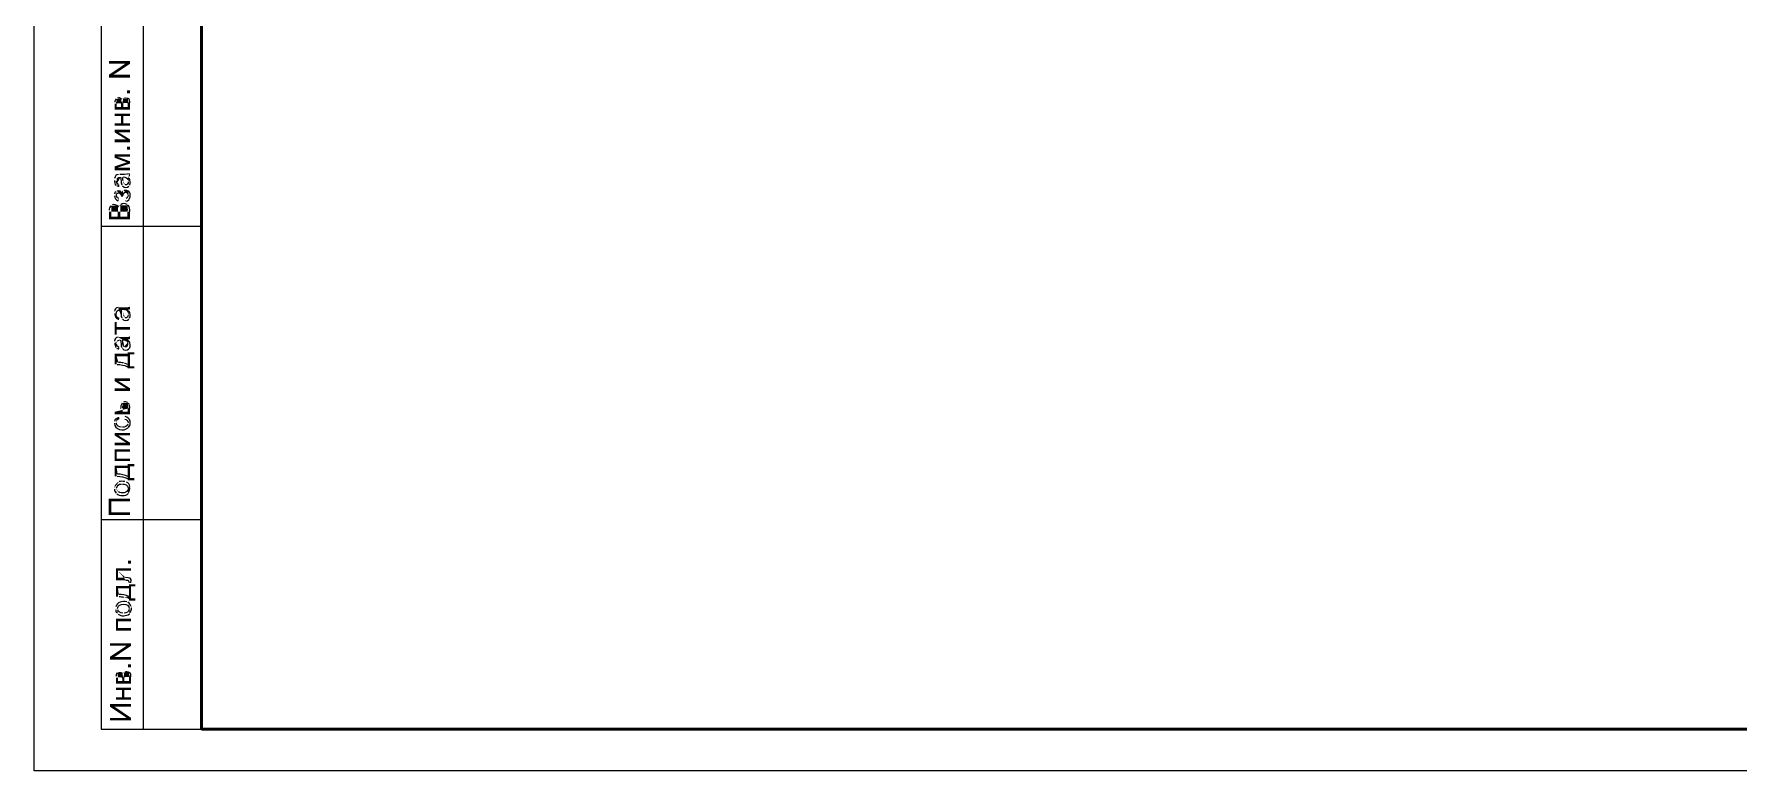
# Model space of a CAD drawing. Header units: millimetres. Extents: x 148937 to 2048786, y 870 to 351006.
# Drawn here: x 572614 to 592955, y 272458 to 281248 of the extents above; entities that cross this region are included whole.
import ezdxf

# ---------------------------------------------------------------- set-up
doc = ezdxf.new("R2010")
doc.units = ezdxf.units.MM
doc.layers.add('PDF _Геометрия', color=7, linetype='Continuous')
doc.layers.add('PDF _Сплошная заливка', color=7, linetype='Continuous', true_color=0x007eff)

msp = doc.modelspace()

# ---------------------------------------------------------------- hatches: boundary and pattern name
at = {"layer": 'PDF _Сплошная заливка', "transparency": 33554559}
for points in [[(573508.01151, 280927.80893), (573508.01151, 280895.57998), (573703.53384, 280895.57998), (573757.24876, 280893.43138), (573757.24876, 280927.80893)], [(573508.01151, 280764.51565), (573508.01151, 280730.1381), (573757.24876, 280730.1381), (573757.24876, 280762.36705), (573559.57784, 280762.36705)], [(573576.76819, 280300.41846), (573576.76819, 280270.33811), (573651.96909, 280270.33811), (573651.96909, 280184.39423), (573677.75225, 280270.33811), (573757.25034, 280270.33811), (573757.25034, 280300.41846)], [(573576.76819, 280184.39403), (573576.76819, 280154.31367), (573757.25034, 280154.31367), (573757.25034, 280184.39403), (573677.75225, 280184.39403), (573677.75225, 280270.33791), (573651.96909, 280184.39403)], [(573576.76819, 280109.19346), (573576.76819, 280074.81591), (573714.2784, 279991.02063), (573757.25034, 279958.79168), (573757.25034, 279993.16923), (573619.74013, 280076.96451)], [(573576.76819, 279814.83564), (573576.76819, 279771.8637), (573720.72419, 279718.14877), (573757.25034, 279703.10859), (573757.25034, 279731.04035), (573611.14574, 279784.75528)], [(573576.76819, 279670.87949), (573576.76819, 279623.61035), (573757.25034, 279623.61035), (573757.25034, 279653.69071), (573604.69995, 279653.69071)], [(573733.61594, 279507.5862), (573735.76454, 279501.14041), (573735.76454, 279494.69462), (573737.91314, 279486.10023), (573740.06174, 279539.81516), (573735.76454, 279546.26095)], [(573596.10696, 277848.86908), (573600.40416, 277846.72049), (573606.84995, 277842.42329), (573619.74153, 277838.1261), (573628.33592, 277835.9775), (573630.48451, 277866.05786), (573626.18732, 277868.20646), (573619.74153, 277870.35505), (573613.29574, 277872.50365), (573604.70135, 277881.09804), (573602.55275, 277885.39523), (573600.40416, 277889.69243), (573598.25556, 277898.28681), (573598.25556, 277904.73261), (573596.10696, 277913.32699)], [(573733.61594, 277919.77318), (573735.76454, 277913.32739), (573735.76454, 277906.8816), (573737.91314, 277900.4358), (573740.06174, 277954.15073), (573733.61594, 277958.44792)], [(573576.76819, 277812.34333), (573576.76819, 277664.09014), (573600.40276, 277664.09014), (573600.40276, 277722.10226), (573757.25034, 277722.10226), (573757.25034, 277754.33121), (573600.40276, 277754.33121), (573600.40276, 277812.34333)], [(573576.76819, 277434.19035), (573576.76819, 277307.42313), (573598.25416, 277307.42313), (573600.40276, 277401.9614), (573731.46717, 277401.9614), (573731.46717, 277260.154), (573808.81666, 277260.154), (573808.81666, 277285.93716), (573757.25034, 277285.93716), (573757.25034, 277427.74456), (573731.46717, 277453.52772), (573731.46717, 277434.19035)], [(573733.61594, 277567.40286), (573735.76454, 277560.95707), (573735.76454, 277552.36268), (573737.91314, 277545.91689), (573740.06174, 277599.63181), (573733.61594, 277606.07761)], [(573576.76819, 277139.83252), (573576.76819, 277107.60357), (573714.2784, 277021.65969), (573757.25034, 276991.57933), (573757.25034, 277023.80829), (573619.74013, 277109.75217)], [(573596.10696, 276667.14075), (573596.10696, 276611.27723), (573596.10696, 276613.42583), (573598.25556, 276619.87162), (573602.55275, 276632.7632), (573606.84995, 276637.0604), (573608.99854, 276641.35759), (573613.29574, 276645.65478), (573619.74153, 276647.80338), (573626.18732, 276649.95198), (573632.63311, 276652.10057), (573628.33592, 276682.18093), (573626.18732, 276682.18093), (573619.74153, 276680.03233), (573613.29574, 276677.88374), (573606.84995, 276675.73514), (573600.40416, 276671.43795)], [(573576.76819, 276490.95587), (573576.76819, 276458.72691), (573714.2784, 276372.78303), (573757.25034, 276342.70268), (573757.25034, 276374.93163), (573619.74013, 276460.87551)], [(573576.76819, 276295.43385), (573576.76819, 276153.62645), (573757.25034, 276153.62645), (573757.25034, 276183.70681), (573600.40276, 276183.70681), (573600.40276, 276265.35349)], [(573576.76819, 276099.91129), (573576.76819, 275973.14406), (573598.25416, 275973.14406), (573600.40276, 276069.83093), (573731.46717, 276069.83093), (573731.46717, 275925.87493), (573808.81666, 275925.87493), (573808.81666, 275951.65809), (573757.25034, 275951.65809), (573757.25034, 276093.46549), (573731.46717, 276119.24866), (573731.46717, 276099.91129)], [(573505.86519, 275704.56968), (573505.86519, 275509.04736), (573757.25104, 275509.04736), (573757.25104, 275541.27631), (573535.94555, 275541.27631), (573535.94555, 275672.34073)], [(573589.65925, 274664.64845), (573589.65925, 274537.88123), (573613.29382, 274537.88123), (573615.44241, 274634.56809), (573746.50683, 274634.56809), (573746.50683, 274490.61209), (573821.70772, 274490.61209), (573821.70772, 274516.39526), (573770.14139, 274516.39526), (573770.14139, 274658.20266), (573746.50683, 274683.98582), (573746.50683, 274664.64845)], [(573589.65925, 274273.60386), (573589.65925, 274131.79646), (573770.14139, 274131.79646), (573770.14139, 274161.87682), (573615.44241, 274161.87682), (573615.44241, 274243.52351)], [(573520.90257, 273981.39455), (573520.90257, 273951.31419), (573716.4249, 273951.31419), (573770.13982, 273949.16559), (573770.13982, 273981.39455)], [(573520.90257, 273820.24977), (573520.90257, 273785.87222), (573770.13982, 273785.87222), (573770.13982, 273818.10118), (573574.6175, 273818.10118)], [(573589.65925, 273452.83989), (573589.65925, 273422.75953), (573664.86014, 273422.75953), (573664.86014, 273336.81565), (573690.64331, 273422.75953), (573770.14139, 273422.75953), (573770.14139, 273452.83989)], [(573589.65925, 273336.81546), (573589.65925, 273306.7351), (573770.14139, 273306.7351), (573770.14139, 273336.81546), (573690.64331, 273336.81546), (573690.64331, 273422.75933), (573664.86014, 273336.81546)], [(573520.90257, 273255.16881), (573520.90257, 273222.93986), (573718.57349, 273089.72685), (573770.13982, 273059.64649), (573770.13982, 273091.87545), (573572.4689, 273225.08846)]]:
    msp.add_hatch(color=7, dxfattribs=at).paths.add_polyline_path(points)
h = msp.add_hatch(color=7, dxfattribs=at)
h.paths.add_polyline_path([(573673.45331, 280483.04942), (573677.7505, 280414.29432), (573677.7505, 280425.03731)], flags=0)
h.paths.add_polyline_path([(573699.23647, 280463.71205), (573709.97945, 280463.71205)], flags=0)
h.paths.add_polyline_path([(573731.46542, 280427.1859), (573731.46542, 280377.76817), (573733.61402, 280487.34662), (573727.16823, 280491.64381)], flags=0)
h.paths.add_polyline_path([(573727.16823, 280491.64381, 0.2125000001), (573684.19629, 280491.64381)], flags=0)
h.paths.add_polyline_path([(573684.19629, 280491.64381), (573677.7505, 280487.34662)], flags=0)
h = msp.add_hatch(color=7, dxfattribs=at)
h.paths.add_polyline_path([(573576.76819, 280418.59141), (573576.76819, 280347.68771), (573757.25034, 280347.68771), (573757.25034, 280429.33439)], flags=0)
h.paths.add_polyline_path([(573737.91296, 280485.19791), (573733.61577, 280487.34651), (573731.46717, 280377.76806), (573677.75225, 280377.76806), (573677.75225, 280414.29421), (573673.45505, 280483.04931), (573669.15786, 280478.75212), (573664.86067, 280472.30633), (573662.71207, 280465.86054), (573660.56347, 280468.00914), (573656.26628, 280474.45493), (573651.96909, 280377.76806), (573600.40276, 280377.76806), (573600.40276, 280412.14561), (573596.10556, 280478.75212), (573591.80837, 280474.45493)], flags=0)
h.paths.add_polyline_path([(573576.76819, 280435.78018), (573576.76819, 280427.18579)], flags=0)
h = msp.add_hatch(color=7, dxfattribs=at)
h.paths.add_polyline_path([(573596.10696, 280478.75186), (573600.40416, 280412.14535), (573600.40416, 280414.29395), (573602.55275, 280422.88834)], flags=0)
h.paths.add_polyline_path([(573619.74153, 280455.11729), (573626.18732, 280457.26589), (573630.48451, 280457.26589)], flags=0)
h.paths.add_polyline_path([(573651.97048, 280420.73974), (573651.97048, 280377.7678), (573656.26768, 280474.45466)], flags=0)
h.paths.add_polyline_path([(573608.99854, 280485.19765), (573602.55275, 280483.04905)], flags=0)
h = msp.add_hatch(color=7, dxfattribs=at)
h.paths.add_polyline_path([(573572.47117, 279505.4377), (573572.47117, 279503.2891)], flags=0)
h.paths.add_polyline_path([(573591.80855, 279440.97979), (573596.10574, 279436.68259), (573598.25434, 279498.9919), (573598.25434, 279511.88349), (573600.40293, 279518.32928), (573600.40293, 279524.77507), (573604.70013, 279531.22086), (573606.84872, 279535.51805), (573608.99732, 279535.51805), (573613.29451, 279539.81525), (573619.74031, 279541.96384), (573626.1861, 279544.11244), (573641.22628, 279544.11244), (573643.37487, 279539.81525)], flags=0)
h.paths.add_polyline_path([(573660.56365, 279451.72277), (573664.86084, 279445.27698), (573667.00944, 279544.11244), (573677.75242, 279544.11244)], flags=0)
h.paths.add_polyline_path([(573731.46735, 279514.03208), (573733.61594, 279507.58629), (573735.76454, 279546.26104), (573737.91314, 279546.26104), (573744.35893, 279548.40963), (573750.80472, 279550.55823), (573757.25051, 279552.70683), (573757.25051, 279584.93578), (573755.10191, 279582.78719), (573748.65612, 279580.63859)], flags=0)
h.paths.add_polyline_path([(573639.07768, 279574.1928), (573621.8889, 279574.1928)], flags=0)
h.paths.add_polyline_path([(573572.47117, 279526.92366), (573572.47117, 279511.88349)], flags=0)
h = msp.add_hatch(color=7, dxfattribs=at)
h.paths.add_polyline_path([(573596.10696, 279436.68266), (573600.40416, 279432.38546), (573606.84995, 279430.23687), (573613.29574, 279425.93967), (573619.74153, 279423.79108), (573628.33592, 279423.79108), (573632.63311, 279451.72284), (573626.18732, 279453.87143)], flags=0)
h.paths.add_polyline_path([(573598.25556, 279492.54618), (573598.25556, 279498.99197)], flags=0)
h = msp.add_hatch(color=7, dxfattribs=at)
h.paths.add_polyline_path([(573664.85927, 279445.2767), (573667.00787, 279438.8309), (573669.15646, 279436.68231)], flags=0)
h.paths.add_polyline_path([(573746.50595, 279434.53371), (573750.80315, 279438.8309), (573755.10034, 279445.2767)], flags=0)
h.paths.add_polyline_path([(573748.65455, 279529.07198), (573744.35736, 279533.36917), (573740.06016, 279539.81496), (573737.91156, 279486.10004)], flags=0)
h.paths.add_polyline_path([(573699.23682, 279451.72249), (573692.79103, 279453.87108), (573692.79103, 279456.01968), (573688.49383, 279460.31687), (573684.19664, 279466.76267), (573682.04804, 279471.05986), (573679.89945, 279477.50565), (573679.89945, 279483.95144), (573677.75085, 279492.54583), (573677.75085, 279496.84302)], flags=0)
h.paths.add_polyline_path([(573669.15646, 279533.36917), (573667.00787, 279537.66637), (573667.00787, 279544.11216)], flags=0)
h = msp.add_hatch(color=7, dxfattribs=at)
h.paths.add_polyline_path([(573572.47117, 279324.95524), (573572.47117, 279318.50945)], flags=0)
h.paths.add_polyline_path([(573615.44311, 279260.49733), (573621.8889, 279258.34874), (573628.33469, 279288.4291), (573621.8889, 279290.57769)], flags=0)
h.paths.add_polyline_path([(573596.10574, 279324.95524), (573593.95714, 279374.37297), (573587.51135, 279370.07578)], flags=0)
h.paths.add_polyline_path([(573572.47117, 279339.99542), (573572.47117, 279331.40103)], flags=0)
h = msp.add_hatch(color=7, dxfattribs=at)
h.paths.add_polyline_path([(573593.95627, 279374.37315), (573596.10486, 279324.95542), (573598.25346, 279327.10402), (573598.25346, 279333.54981)], flags=0)
h.paths.add_polyline_path([(573624.03663, 279355.03578), (573636.92821, 279350.73858)], flags=0)
h.paths.add_polyline_path([(573649.81979, 279324.95542), (573651.96839, 279316.36103), (573651.96839, 279307.76664), (573675.60295, 279307.76664), (573675.60295, 279314.21243), (573673.45436, 279380.81894), (573669.15716, 279376.52175), (573664.85997, 279372.22455), (573660.56277, 279365.77876), (573658.41418, 279367.92736), (573654.11698, 279374.37315), (573649.81979, 279378.67034), (573643.374, 279382.96754), (573639.0768, 279385.11613), (573632.63101, 279385.11613), (573626.18522, 279387.26473), (573624.03663, 279387.26473), (573617.59083, 279385.11613), (573611.14504, 279385.11613), (573604.69925, 279382.96754), (573598.25346, 279378.67034)], flags=0)
h = msp.add_hatch(color=7, dxfattribs=at)
h.paths.add_polyline_path([(573673.45331, 279380.81922), (573675.6019, 279314.21272), (573675.6019, 279322.80711)], flags=0)
h.paths.add_polyline_path([(573735.76262, 279333.55009), (573735.76262, 279324.9557), (573737.91122, 279382.96782), (573733.61402, 279385.11642), (573727.16823, 279389.41361), (573720.72244, 279391.56221), (573690.64208, 279391.56221), (573686.34489, 279389.41361), (573679.8991, 279385.11642)], flags=0)
h = msp.add_hatch(color=7, dxfattribs=at)
h.paths.add_polyline_path([(573699.23979, 279281.98341), (573705.68558, 279254.05165), (573709.98278, 279254.05165)], flags=0)
h.paths.add_polyline_path([(573742.21173, 279378.67028), (573737.91454, 279382.96747), (573735.76594, 279324.95535)], flags=0)
h.paths.add_polyline_path([(573714.27997, 279286.28061), (573707.83418, 279284.13201)], flags=0)
h = msp.add_hatch(color=7, dxfattribs=at)
h.paths.add_polyline_path([(573508.01151, 279131.58174), (573508.01151, 279037.04347), (573757.24876, 279037.04347), (573757.24876, 279131.58174)], flags=0)
h.paths.add_polyline_path([(573735.76279, 279206.78263), (573729.317, 279211.07982), (573727.16841, 279071.42102), (573641.22453, 279071.42102), (573641.22453, 279208.93123), (573636.92733, 279204.63403), (573632.63014, 279198.18824), (573628.33294, 279191.74245), (573624.03575, 279178.85087), (573619.73856, 279185.29666), (573615.44136, 279191.74245), (573611.14417, 279071.42102), (573535.94328, 279071.42102), (573535.94328, 279202.48544), (573531.64608, 279198.18824)], flags=0)
h.paths.add_polyline_path([(573508.01151, 279146.62191), (573508.01151, 279140.17612)], flags=0)
h = msp.add_hatch(color=7, dxfattribs=at)
h.paths.add_polyline_path([(573535.94432, 279202.48528), (573535.94432, 279120.8386), (573535.94432, 279133.73018), (573538.09292, 279142.32457), (573538.09292, 279153.06755), (573540.24152, 279157.36475), (573540.24152, 279159.51334), (573544.53871, 279165.95913), (573546.68731, 279170.25633), (573553.1331, 279174.55352)], flags=0)
h.paths.add_polyline_path([(573591.80785, 279178.85072), (573596.10504, 279174.55352), (573598.25364, 279174.55352), (573602.55083, 279168.10773), (573606.84802, 279163.81054), (573608.99662, 279155.21615), (573608.99662, 279153.06755), (573611.14522, 279148.77036), (573611.14522, 279071.42087), (573615.44241, 279191.7423)], flags=0)
h.paths.add_polyline_path([(573544.53871, 279206.78248), (573538.09292, 279204.63388)], flags=0)
h = msp.add_hatch(color=7, dxfattribs=at)
h.paths.add_polyline_path([(573641.22348, 279208.93136), (573641.22348, 279127.28467), (573641.22348, 279140.17625), (573643.37207, 279146.62205), (573643.37207, 279159.51363), (573645.52067, 279163.81082), (573647.66927, 279168.10802), (573649.81787, 279174.55381), (573654.11506, 279180.9996), (573660.56085, 279185.29679), (573664.85804, 279187.44539), (573677.74963, 279191.74258), (573686.34401, 279191.74258)], flags=0)
h.paths.add_polyline_path([(573727.16736, 279142.32485), (573727.16736, 279071.42115), (573729.31595, 279211.07995), (573722.87016, 279215.37715)], flags=0)
h.paths.add_polyline_path([(573647.66927, 279213.22855), (573645.52067, 279213.22855)], flags=0)
h = msp.add_hatch(color=7, dxfattribs=at)
h.paths.add_polyline_path([(573572.47117, 277917.62467), (573572.47117, 277896.1387), (573574.61977, 277889.69291), (573578.91696, 277876.80133), (573583.21416, 277863.90974), (573587.51135, 277859.61255), (573591.80855, 277853.16676), (573596.10574, 277848.86957), (573596.10574, 277913.32747)], flags=0)
h.paths.add_polyline_path([(573634.78048, 277956.29941), (573641.22628, 277956.29941), (573643.37487, 277952.00222)], flags=0)
h.paths.add_polyline_path([(573660.56365, 277863.90974), (573662.71224, 277857.46395), (573664.86084, 277956.29941), (573690.64401, 277956.29941), (573697.0898, 277954.15082), (573703.53559, 277954.15082), (573707.83278, 277952.00222), (573709.98138, 277949.85362), (573716.42717, 277947.70503), (573720.72436, 277943.40783), (573729.31875, 277930.51625), (573731.46735, 277926.21906), (573733.61594, 277919.77327), (573733.61594, 277958.44801), (573737.91314, 277960.59661), (573744.35893, 277960.59661), (573757.25051, 277964.8938), (573757.25051, 277997.12276), (573755.10191, 277997.12276), (573748.65612, 277992.82556), (573742.21033, 277990.67697), (573735.76454, 277990.67697), (573731.46735, 277988.52837), (573630.48329, 277988.52837), (573621.8889, 277986.37977), (573615.44311, 277986.37977)], flags=0)
h.paths.add_polyline_path([(573572.47117, 277941.25923), (573572.47117, 277926.21906)], flags=0)
h = msp.add_hatch(color=7, dxfattribs=at)
h.paths.add_polyline_path([(573662.71294, 277857.46367), (573667.01014, 277853.16648), (573669.15874, 277851.01788)], flags=0)
h.paths.add_polyline_path([(573746.50823, 277846.72068), (573750.80542, 277853.16648), (573752.95402, 277857.46367)], flags=0)
h.paths.add_polyline_path([(573748.65682, 277941.25895), (573744.35963, 277947.70474), (573740.06244, 277954.15053), (573737.91384, 277900.43561), (573737.91384, 277898.28701)], flags=0)
h.paths.add_polyline_path([(573699.23909, 277863.90946), (573692.7933, 277868.20665), (573686.34751, 277874.65244), (573682.05032, 277883.24683), (573679.90172, 277889.69262), (573679.90172, 277898.28701), (573677.75312, 277906.8814), (573677.75312, 277911.17859), (573675.60453, 277917.62438), (573673.45593, 277926.21877), (573673.45593, 277934.81316), (573671.30733, 277941.25895), (573669.15874, 277945.55614), (573667.01014, 277952.00194), (573664.86154, 277956.29913)], flags=0)
h = msp.add_hatch(color=7, dxfattribs=at)
h.paths.add_polyline_path([(573572.47117, 277563.10584), (573572.47117, 277541.61987), (573574.61977, 277535.17408), (573578.91696, 277522.2825), (573583.21416, 277509.39092), (573587.51135, 277505.09372), (573591.80855, 277498.64793), (573596.10574, 277494.35074), (573596.10574, 277563.10584), (573598.25434, 277569.55163), (573598.25434, 277578.14602), (573600.40293, 277584.59181), (573604.70013, 277588.889), (573606.84872, 277593.1862), (573608.99732, 277595.3348), (573617.59171, 277599.63199), (573626.1861, 277601.78059), (573641.22628, 277601.78059), (573643.37487, 277597.48339)], flags=0)
h.paths.add_polyline_path([(573660.56365, 277509.39092), (573662.71224, 277505.09372), (573664.86084, 277601.78059), (573677.75242, 277601.78059)], flags=0)
h.paths.add_polyline_path([(573731.46735, 277571.70023), (573733.61594, 277567.40303), (573733.61594, 277606.07778), (573744.35893, 277606.07778), (573757.25051, 277610.37497), (573757.25051, 277642.60393), (573755.10191, 277642.60393), (573748.65612, 277638.30673), (573742.21033, 277636.15814), (573731.46735, 277636.15814), (573729.31875, 277634.00954), (573621.8889, 277634.00954), (573615.44311, 277631.86094)], flags=0)
h.paths.add_polyline_path([(573572.47117, 277586.74041), (573572.47117, 277571.70023)], flags=0)
h = msp.add_hatch(color=7, dxfattribs=at)
h.paths.add_polyline_path([(573596.10696, 277494.3508), (573600.40416, 277492.20221), (573606.84995, 277487.90501), (573619.74153, 277483.60782), (573628.33592, 277481.45922), (573630.48451, 277511.53958), (573626.18732, 277513.68818)], flags=0)
h.paths.add_polyline_path([(573598.25556, 277550.21432), (573596.10696, 277558.80871)], flags=0)
h = msp.add_hatch(color=7, dxfattribs=at)
h.paths.add_polyline_path([(573662.71294, 277505.0939), (573667.01014, 277498.64811), (573669.15874, 277496.49951)], flags=0)
h.paths.add_polyline_path([(573746.50823, 277492.20232), (573746.50823, 277494.35091), (573750.80542, 277498.64811)], flags=0)
h.paths.add_polyline_path([(573748.65682, 277586.74058), (573744.35963, 277593.18637), (573740.06244, 277599.63216), (573737.91384, 277545.91724), (573737.91384, 277543.76864), (573735.76524, 277535.17426), (573733.61664, 277528.72846), (573731.46805, 277524.43127), (573729.31945, 277517.98548), (573727.17085, 277515.83688), (573720.72506, 277511.53969), (573714.27927, 277509.39109), (573705.68488, 277509.39109), (573699.23909, 277511.53969), (573692.7933, 277513.68829), (573686.34751, 277520.13408)], flags=0)
h.paths.add_polyline_path([(573669.15874, 277593.18637), (573664.86154, 277601.78076)], flags=0)
h = msp.add_hatch(color=7, dxfattribs=at)
h.paths.add_polyline_path([(573598.25329, 277307.42282), (573606.84767, 277307.42282)], flags=0)
h.paths.add_polyline_path([(573727.1691, 277279.49106), (573731.4663, 277275.19387), (573731.4663, 277305.27423), (573729.3177, 277307.42282)], flags=0)
h.paths.add_polyline_path([(573692.79155, 277320.31441), (573686.34576, 277322.463), (573679.89997, 277324.6116)], flags=0)
h.paths.add_polyline_path([(573619.73926, 277331.05739), (573611.14487, 277333.20599), (573600.40188, 277333.20599), (573600.40188, 277401.96109)], flags=0)
h = msp.add_hatch(color=7, dxfattribs=at)
h.paths.add_polyline_path([(573576.76819, 276742.34187), (573576.76819, 276712.26151), (573757.25034, 276712.26151), (573757.25034, 276787.4624)], flags=0)
h.paths.add_polyline_path([(573737.91296, 276845.47452), (573733.61577, 276849.77171), (573731.46717, 276742.34187), (573671.30646, 276742.34187), (573671.30646, 276849.77171), (573664.86067, 276845.47452)], flags=0)
h.paths.add_polyline_path([(573645.52329, 276781.01661), (573645.52329, 276742.34187)], flags=0)
h = msp.add_hatch(color=7, dxfattribs=at)
h.paths.add_polyline_path([(573671.30698, 276849.77171), (573671.30698, 276778.86801), (573671.30698, 276789.611)], flags=0)
h.paths.add_polyline_path([(573694.94155, 276828.28574), (573709.98173, 276828.28574)], flags=0)
h.paths.add_polyline_path([(573731.4677, 276783.16521), (573731.4677, 276742.34187), (573733.61629, 276849.77171), (573727.1705, 276854.06891)], flags=0)
h.paths.add_polyline_path([(573682.04997, 276856.2175), (573675.60418, 276854.06891)], flags=0)
h = msp.add_hatch(color=7, dxfattribs=at)
h.paths.add_polyline_path([(573572.47117, 276611.27732), (573572.47117, 276606.98013)], flags=0)
h.paths.add_polyline_path([(573735.76454, 276551.1166), (573735.76454, 276609.12872), (573735.76454, 276602.68293), (573733.61594, 276596.23714)], flags=0)
h.paths.add_polyline_path([(573667.00944, 276559.71099), (573656.26645, 276559.71099)], flags=0)
h.paths.add_polyline_path([(573598.25434, 276604.83153), (573596.10574, 276611.27732), (573596.10574, 276667.14084), (573591.80855, 276662.84365)], flags=0)
h.paths.add_polyline_path([(573572.47117, 276626.3175), (573572.47117, 276617.72311)], flags=0)
h = msp.add_hatch(color=7, dxfattribs=at)
h.paths.add_polyline_path([(573690.64575, 276656.39821), (573694.94295, 276654.24961)], flags=0)
h.paths.add_polyline_path([(573735.76629, 276609.12907), (573735.76629, 276551.11695), (573740.06348, 276553.26555)], flags=0)
h.paths.add_polyline_path([(573701.38874, 276684.32997), (573694.94295, 276686.47856)], flags=0)
h = msp.add_hatch(color=7, dxfattribs=at)
h.paths.add_polyline_path([(573598.25329, 275973.1443), (573606.84767, 275973.1443)], flags=0)
h.paths.add_polyline_path([(573727.1691, 275945.21254), (573731.4663, 275943.06395), (573731.4663, 275970.99571)], flags=0)
h.paths.add_polyline_path([(573611.14487, 275998.92747), (573600.40188, 275998.92747), (573600.40188, 276069.83117)], flags=0)
h = msp.add_hatch(color=7, dxfattribs=at)
h.paths.add_polyline_path([(573572.47117, 275829.18815), (573572.47117, 275820.59377)], flags=0)
h.paths.add_polyline_path([(573591.80855, 275771.17604), (573596.10574, 275766.87884), (573596.10574, 275831.33675)], flags=0)
h.paths.add_polyline_path([(573656.26645, 275880.75448), (573667.00944, 275880.75448)], flags=0)
h.paths.add_polyline_path([(573735.76454, 275835.63395), (573735.76454, 275766.87884), (573742.21033, 275771.17604), (573744.35893, 275777.62183), (573748.65612, 275781.91902), (573752.95332, 275788.36481), (573759.39911, 275807.70219), (573759.39911, 275814.14798), (573761.54771, 275820.59377), (573761.54771, 275833.48535), (573759.39911, 275839.93114), (573759.39911, 275846.37693), (573757.25051, 275852.82272)], flags=0)
h.paths.add_polyline_path([(573718.57577, 275902.24045), (573712.12997, 275906.53765), (573707.83278, 275906.53765), (573701.38699, 275908.68624), (573694.9412, 275910.83484)], flags=0)
h.paths.add_polyline_path([(573628.33469, 275908.68624), (573621.8889, 275906.53765), (573617.59171, 275904.38905), (573611.14592, 275900.09185), (573604.70013, 275897.94326), (573596.10574, 275889.34887), (573591.80855, 275885.05168), (573587.51135, 275878.60588), (573583.21416, 275874.30869), (573581.06556, 275867.8629), (573576.76837, 275863.56571), (573574.61977, 275857.11992), (573574.61977, 275850.67412), (573572.47117, 275842.07974), (573572.47117, 275835.63395)], flags=0)
h = msp.add_hatch(color=7, dxfattribs=at)
h.paths.add_polyline_path([(573596.10696, 275766.87865), (573600.40416, 275762.58145)], flags=0)
h.paths.add_polyline_path([(573735.76577, 275766.87865), (573735.76577, 275829.18796), (573735.76577, 275824.89076)], flags=0)
h.paths.add_polyline_path([(573619.74153, 275786.21602), (573613.29574, 275790.51321), (573613.29574, 275792.66181), (573606.84995, 275796.959), (573604.70135, 275803.40479), (573600.40416, 275807.70199), (573598.25556, 275814.14778), (573598.25556, 275820.59357), (573596.10696, 275829.18796)], flags=0)
h = msp.add_hatch(color=7, dxfattribs=at)
h.paths.add_polyline_path([(573589.65925, 274875.21112), (573589.65925, 274733.40372), (573709.98068, 274733.40372)], flags=0)
h.paths.add_polyline_path([(573744.35823, 274711.91775), (573744.35823, 274699.02617), (573770.14139, 274699.02617), (573770.14139, 274703.32337)], flags=0)
h.paths.add_polyline_path([(573705.68348, 274763.48408), (573615.44241, 274763.48408), (573615.44241, 274845.13077)], flags=0)
h = msp.add_hatch(color=7, dxfattribs=at)
h.paths.add_polyline_path([(573613.29504, 274537.88147), (573630.48381, 274537.88147)], flags=0)
h.paths.add_polyline_path([(573682.05014, 274531.43567), (573688.49593, 274531.43567), (573694.94172, 274529.28708), (573701.38751, 274527.13848), (573707.83331, 274524.98988), (573714.2791, 274524.98988), (573718.57629, 274522.84129), (573722.87348, 274520.69269), (573729.31928, 274518.54409), (573733.61647, 274516.3955), (573737.91366, 274512.0983), (573746.50805, 274507.80111), (573746.50805, 274537.88147), (573744.35945, 274537.88147)], flags=0)
h.paths.add_polyline_path([(573624.03802, 274563.66463), (573615.44364, 274563.66463), (573615.44364, 274634.56833)], flags=0)
h = msp.add_hatch(color=7, dxfattribs=at)
h.paths.add_polyline_path([(573585.36223, 274393.92532), (573585.36223, 274385.33093)], flags=0)
h.paths.add_polyline_path([(573602.55101, 274342.35899), (573604.6996, 274335.9132), (573606.8482, 274335.9132), (573611.14539, 274331.616), (573611.14539, 274393.92532)], flags=0)
h.paths.add_polyline_path([(573748.6556, 274393.92532), (573750.8042, 274331.616), (573755.10139, 274338.06179), (573759.39858, 274342.35899), (573763.69578, 274346.65618)], flags=0)
h.paths.add_polyline_path([(573774.43876, 274404.6683), (573772.29017, 274411.11409), (573772.29017, 274417.55988)], flags=0)
h.paths.add_polyline_path([(573733.61542, 274469.12621), (573731.46682, 274469.12621), (573727.16963, 274471.27481), (573720.72384, 274473.4234)], flags=0)
h.paths.add_polyline_path([(573587.51083, 274415.41129), (573587.51083, 274408.96549), (573585.36223, 274400.37111)], flags=0)
h = msp.add_hatch(color=7, dxfattribs=at)
h.paths.add_polyline_path([(573611.14434, 274331.61635), (573615.44154, 274327.31916)], flags=0)
h.paths.add_polyline_path([(573750.80315, 274331.61635), (573748.65455, 274393.92567), (573748.65455, 274383.18268)], flags=0)
h.paths.add_polyline_path([(573688.49383, 274340.21074), (573671.30506, 274340.21074)], flags=0)
h.paths.add_polyline_path([(573613.29294, 274381.03408), (573611.14434, 274387.47987), (573611.14434, 274393.92567)], flags=0)
h = msp.add_hatch(color=7, dxfattribs=at)
h.paths.add_polyline_path([(573589.65925, 273571.01283), (573589.65925, 273500.10913), (573770.14139, 273500.10913), (573770.14139, 273581.75582)], flags=0)
h.paths.add_polyline_path([(573752.95262, 273635.47074), (573746.50683, 273639.76793), (573746.50683, 273530.18949), (573690.64331, 273530.18949), (573690.64331, 273566.71564), (573686.34611, 273635.47074), (573682.04892, 273631.17355), (573679.90032, 273624.72775), (573675.60313, 273618.28196), (573675.60313, 273620.43056), (573671.30593, 273626.87635), (573667.00874, 273530.18949), (573615.44241, 273530.18949), (573615.44241, 273564.56704), (573608.99662, 273631.17355), (573604.69943, 273626.87635)], flags=0)
h.paths.add_polyline_path([(573589.65925, 273586.05301), (573589.65925, 273579.60722)], flags=0)
h = msp.add_hatch(color=7, dxfattribs=at)
h.paths.add_polyline_path([(573608.99802, 273631.17328), (573615.44381, 273564.56678), (573615.44381, 273581.75555), (573619.741, 273594.64714), (573619.741, 273598.94433), (573621.8896, 273601.09293), (573628.33539, 273605.39012), (573632.63259, 273607.53872), (573641.22697, 273609.68731), (573643.37557, 273607.53872), (573649.82136, 273607.53872), (573656.26715, 273603.24152), (573656.26715, 273601.09293)], flags=0)
h.paths.add_polyline_path([(573667.01014, 273562.41818), (573667.01014, 273530.18923), (573671.30733, 273626.87609), (573664.86154, 273631.17328), (573660.56435, 273635.47048), (573658.41575, 273635.47048), (573651.96996, 273637.61907), (573645.52417, 273639.76767), (573628.33539, 273639.76767), (573615.44381, 273635.47048)], flags=0)
h = msp.add_hatch(color=7, dxfattribs=at)
h.paths.add_polyline_path([(573686.34436, 273635.47085), (573690.64156, 273566.71575), (573690.64156, 273577.45873)], flags=0)
h.paths.add_polyline_path([(573705.68174, 273613.98488), (573712.12753, 273616.13348), (573718.57332, 273616.13348)], flags=0)
h.paths.add_polyline_path([(573744.35648, 273579.60733), (573746.50508, 273571.01294), (573746.50508, 273530.1896), (573746.50508, 273639.76804), (573742.20788, 273644.06524), (573735.76209, 273646.21383), (573727.16771, 273646.21383), (573720.72192, 273648.36243), (573709.97893, 273648.36243), (573703.53314, 273646.21383), (573697.08735, 273644.06524), (573692.79015, 273639.76804)], flags=0)

# ---------------------------------------------------------------- linework, layer by layer
at = {"layer": 'PDF _Геометрия', "lineweight": 15}
msp.add_lwpolyline([(572614.19658, 272458.03955), (572614.19658, 314460.95953), (632018.60568, 314460.95953), (632018.60568, 272458.03955)], close=True, dxfattribs=at)
at = {"layer": 'PDF _Геометрия', "lineweight": 50}
msp.add_lwpolyline([(574612.3935, 272956.51559), (574612.3935, 313962.48783), (631520.13397, 313962.48783), (631520.13397, 272956.51559)], close=True, dxfattribs=at)
at = {"layer": 'PDF _Геометрия', "lineweight": 15}
for points in [[(573413.47272, 281458.5121), (573413.47272, 272956.51397), (574612.38983, 272956.51397)], [(573914.09949, 281458.5121), (573914.09949, 272956.51397)], [(573413.47272, 278957.54536), (574612.38983, 278957.54536)], [(573413.47272, 275457.4807), (574612.38983, 275457.4807)]]:
    msp.add_lwpolyline(points, dxfattribs=at)
for points in [[(573591.80837, 280474.45493), (573579.34651, 280458.26883), (573578.66612, 280457.15872), (573576.76819, 280435.78018)], [(573602.55275, 280422.88834), (573600.94131, 280436.28126), (573604.98783, 280452.21669), (573619.74153, 280455.11729)], [(573656.26768, 280474.45466), (573647.92396, 280486.12871), (573621.56784, 280490.89143), (573608.99854, 280485.19765)], [(573630.48451, 280457.26589), (573645.45307, 280453.14774), (573654.47718, 280435.85154), (573651.97048, 280420.73974)], [(573677.7505, 280425.03731), (573676.24648, 280440.90111), (573680.29301, 280460.88307), (573699.23647, 280463.71205)], [(573709.97945, 280463.71205), (573731.17894, 280458.08989), (573729.9256, 280446.73814), (573731.46542, 280427.1859)], [(573757.25034, 280429.33439), (573756.85643, 280448.99405), (573754.42135, 280471.80499), (573737.91296, 280485.19791)], [(573572.47117, 279503.2891), (573570.71648, 279481.44503), (573577.05485, 279457.38074), (573591.80855, 279440.97979)], [(573621.8889, 279574.1928), (573587.01001, 279569.8956), (573582.46215, 279558.47223), (573572.47117, 279526.92366)], [(573626.18732, 279453.87143), (573609.82217, 279458.45511), (573595.78467, 279474.89187), (573598.25556, 279492.54618)], [(573748.65612, 279580.63859), (573719.0413, 279569.46588), (573668.2986, 279576.55625), (573639.07768, 279574.1928)], [(573643.37487, 279539.81525), (573652.64965, 279509.91394), (573650.17876, 279478.04308), (573660.56365, 279451.72277)], [(573677.75085, 279496.84302), (573671.91383, 279514.35409), (573675.60225, 279517.86346), (573669.15646, 279533.36917)], [(573677.75242, 279544.11244), (573703.07006, 279541.64155), (573718.89806, 279538.95581), (573731.46735, 279514.03208)], [(573737.91156, 279486.10004), (573736.90889, 279464.22016), (573722.79977, 279445.2767), (573699.23682, 279451.72249)], [(573755.10034, 279445.2767), (573767.06086, 279472.59969), (573760.75831, 279503.10976), (573748.65455, 279529.07198)], [(573572.47117, 279318.50945), (573572.14888, 279291.97428), (573590.66263, 279268.62619), (573615.44311, 279260.49733)], [(573587.51135, 279370.07578), (573573.86776, 279351.74109), (573580.52841, 279363.05703), (573572.47117, 279339.99542)], [(573621.8889, 279290.57769), (573604.84337, 279293.76478), (573598.86311, 279310.70288), (573596.10574, 279324.95524)], [(573598.25346, 279333.54981), (573602.6939, 279350.41629), (573610.10655, 279350.23724), (573624.03663, 279355.03578)], [(573636.92821, 279350.73858), (573646.95499, 279347.12178), (573651.21638, 279334.83896), (573649.81979, 279324.95542)], [(573675.6019, 279322.80711), (573669.1203, 279366.88915), (573727.09661, 279377.847), (573735.76262, 279333.55009)], [(573669.15646, 279436.68231), (573689.4607, 279412.25992), (573729.42461, 279409.35932), (573746.50595, 279434.53371)], [(573709.98278, 279254.05165), (573766.59831, 279262.57442), (573775.5866, 279342.35899), (573742.21173, 279378.67028)], [(573735.76594, 279324.95535), (573735.58689, 279302.39509), (573728.92624, 279298.09789), (573714.27997, 279286.28061)], [(573531.64608, 279198.18824), (573514.99445, 279187.73174), (573508.01151, 279165.42214), (573508.01151, 279146.62191)], [(573615.44241, 279191.7423), (573601.65558, 279213.6938), (573566.34697, 279221.14227), (573544.53871, 279206.78248)], [(573553.1331, 279174.55352), (573560.61738, 279181.96618), (573582.42564, 279183.04048), (573591.80785, 279178.85072)], [(573722.87016, 279215.37715), (573701.84972, 279229.52208), (573666.64854, 279231.56325), (573647.66927, 279213.22855)], [(573686.34401, 279191.74258), (573711.8407, 279192.99593), (573730.28282, 279166.31752), (573727.16736, 279142.32485)], [(573757.24876, 279131.58174), (573755.99541, 279161.51885), (573755.85217, 279183.75683), (573735.76279, 279206.78263)], [(573615.44311, 277986.37977), (573588.58565, 277986.05748), (573578.52305, 277962.63777), (573572.47117, 277941.25923)], [(573596.10574, 277913.32747), (573597.86043, 277938.93159), (573604.80756, 277957.66019), (573634.78048, 277956.29941)], [(573643.37487, 277952.00222), (573653.33004, 277923.46169), (573650.17876, 277889.22738), (573660.56365, 277863.90974)], [(573669.15874, 277851.01788), (573683.805, 277824.16042), (573728.10191, 277824.62595), (573746.50823, 277846.72068)], [(573737.91384, 277898.28701), (573731.39643, 277872.21737), (573729.31945, 277861.86829), (573699.23909, 277863.90946)], [(573752.95402, 277857.46367), (573768.67458, 277883.06778), (573760.72478, 277915.58322), (573748.65682, 277941.25895)], [(573615.44311, 277631.86094), (573588.7647, 277632.50552), (573578.55886, 277608.36962), (573572.47117, 277586.74041)], [(573626.18732, 277513.68818), (573606.56347, 277520.49207), (573599.07919, 277528.87159), (573598.25556, 277550.21432)], [(573643.37487, 277597.48339), (573653.47328, 277567.86856), (573650.17876, 277537.0362), (573660.56365, 277509.39092)], [(573686.34751, 277520.13408), (573675.78358, 277543.12406), (573677.82474, 277569.44438), (573669.15874, 277593.18637)], [(573669.15874, 277496.49951), (573682.12194, 277473.0798), (573727.67219, 277470.32244), (573746.50823, 277492.20232)], [(573677.75242, 277601.78059), (573703.07006, 277604.39471), (573721.76285, 277595.80032), (573731.46735, 277571.70023)], [(573750.80542, 277498.64811), (573768.81782, 277525.14747), (573761.69164, 277559.56083), (573748.65682, 277586.74058)], [(573606.84767, 277307.42282), (573649.92704, 277303.91345), (573688.78084, 277301.62161), (573727.1691, 277279.49106)], [(573679.89997, 277324.6116), (573659.81059, 277325.93657), (573640.25836, 277331.95264), (573619.73926, 277331.05739)], [(573729.3177, 277307.42282), (573715.6383, 277314.549), (573707.33039, 277316.98408), (573692.79155, 277320.31441)], [(573664.86067, 276845.47452), (573649.28334, 276822.16224), (573649.03267, 276806.37005), (573645.52329, 276781.01661)], [(573727.1705, 276854.06891), (573709.01486, 276861.30252), (573701.10086, 276863.84502), (573682.04997, 276856.2175)], [(573757.25034, 276787.4624), (573757.60844, 276804.0066), (573752.63085, 276834.9822), (573737.91296, 276845.47452)], [(573591.80855, 276662.84365), (573577.95009, 276650.52502), (573578.45143, 276642.79007), (573572.47117, 276626.3175)], [(573671.30698, 276789.611), (573674.27921, 276808.44703), (573674.99541, 276820.40756), (573694.94155, 276828.28574)], [(573694.94295, 276654.24961), (573717.32417, 276651.85034), (573737.66422, 276632.29811), (573735.76629, 276609.12907)], [(573740.06348, 276553.26555), (573779.59767, 276599.46039), (573763.66224, 276669.71951), (573701.38874, 276684.32997)], [(573709.98173, 276828.28574), (573729.10424, 276823.66626), (573730.46502, 276798.81416), (573731.4677, 276783.16521)], [(573572.47117, 276606.98013), (573567.95912, 276525.11858), (573687.31368, 276505.3873), (573735.76454, 276551.1166)], [(573656.26645, 276559.71099), (573630.73396, 276561.35825), (573596.57127, 276573.67687), (573598.25434, 276604.83153)], [(573733.61594, 276596.23714), (573722.62229, 276564.15143), (573697.59114, 276559.28127), (573667.00944, 276559.71099)], [(573572.47117, 275820.59377), (573572.90089, 275802.50974), (573580.52841, 275785.28516), (573591.80855, 275771.17604)], [(573596.10574, 275831.33675), (573601.76371, 275862.63465), (573624.71789, 275882.04364), (573656.26645, 275880.75448)], [(573606.84767, 275973.1443), (573650.57162, 275971.89096), (573688.38693, 275967.12823), (573727.1691, 275945.21254)], [(573731.4663, 275970.99571), (573705.03856, 275989.76012), (573643.01572, 275997.06535), (573611.14487, 275998.92747)], [(573735.76577, 275824.89076), (573731.9341, 275770.3164), (573658.34465, 275765.48206), (573619.74153, 275786.21602)], [(573694.9412, 275910.83484), (573671.77216, 275913.80707), (573651.07401, 275914.63069), (573628.33469, 275908.68624)], [(573667.00944, 275880.75448), (573697.55533, 275884.08481), (573730.17819, 275868.221), (573735.76454, 275835.63395)], [(573757.25051, 275852.82272), (573753.49047, 275871.90942), (573736.76722, 275895.75885), (573718.57577, 275902.24045)], [(573600.40416, 275762.58145), (573631.12909, 275735.97466), (573708.44277, 275736.29695), (573735.76577, 275766.87865)], [(573770.14139, 274703.32337), (573780.92019, 274758.93622), (573753.41815, 274766.7786), (573705.68348, 274763.48408)], [(573709.98068, 274733.40372), (573727.92146, 274732.222), (573746.18454, 274740.13599), (573744.35823, 274711.91775)], [(573720.72384, 274473.4234), (573666.36434, 274485.92108), (573603.48206, 274477.7206), (573587.51083, 274415.41129)], [(573611.14539, 274393.92532), (573609.46233, 274468.33839), (573755.20882, 274463.50405), (573748.6556, 274393.92532)], [(573744.35945, 274537.88147), (573709.9819, 274555.39253), (573661.88914, 274562.4829), (573624.03802, 274563.66463)], [(573630.48381, 274537.88147), (573643.0173, 274538.77671), (573669.58828, 274534.4079), (573682.05014, 274531.43567)], [(573772.29017, 274417.55988), (573761.2607, 274448.24901), (573757.17837, 274449.93208), (573733.61542, 274469.12621)], [(573763.69578, 274346.65618), (573773.25703, 274377.16626), (573775.54887, 274371.57991), (573774.43876, 274404.6683)], [(573585.36223, 274385.33093), (573589.26551, 274370.75628), (573589.69523, 274352.88711), (573602.55101, 274342.35899)], [(573671.30506, 274340.21074), (573642.51386, 274344.93765), (573621.95895, 274348.6977), (573613.29294, 274381.03408)], [(573615.44154, 274327.31916), (573655.9784, 274300.74818), (573713.13108, 274301.57181), (573750.80315, 274331.61635)], [(573748.65455, 274383.18268), (573742.78172, 274353.42461), (573715.85264, 274342.07286), (573688.49383, 274340.21074)], [(573604.69943, 273626.87635), (573590.44707, 273611.15578), (573594.49359, 273604.85323), (573589.65925, 273586.05301)], [(573656.26715, 273601.09293), (573672.81135, 273587.48515), (573659.74072, 273581.82717), (573667.01014, 273562.41818)], [(573690.64156, 273577.45873), (573692.10977, 273594.50427), (573691.82329, 273602.77637), (573705.68174, 273613.98488)], [(573718.57332, 273616.13348), (573741.67074, 273616.13348), (573745.60983, 273599.01632), (573744.35648, 273579.60733)], [(573770.14139, 273581.75582), (573771.43055, 273600.37699), (573767.34822, 273622.3643), (573752.95262, 273635.47074)]]:
    msp.add_open_spline(points, degree=3, dxfattribs=at)
at = {"layer": 'PDF _Сплошная заливка', "color": 7, "lineweight": 15, "transparency": 33554559}
for points in [[(573508.01151, 280764.51565), (573559.57784, 280762.36705), (573703.53384, 280895.58006), (573757.24876, 280893.43147)], [(573757.25174, 280541.06136), (573757.25174, 280577.58751), (573722.87562, 280541.06136), (573722.87562, 280577.58751)], [(573576.76819, 280109.19346), (573619.74013, 280076.96451), (573757.25034, 280109.19346), (573757.25034, 280076.96451)], [(573576.76819, 279991.02052), (573576.76819, 279958.79157), (573714.2784, 279991.02052), (573757.25034, 279958.79157)], [(573757.25174, 279870.69907), (573757.25174, 279905.07626), (573722.87562, 279870.69907), (573722.87562, 279905.07626)], [(573576.76819, 279814.83564), (573611.14574, 279784.75528), (573757.25034, 279814.83564), (573757.25034, 279784.75528)], [(573576.76819, 279670.87949), (573604.69995, 279653.69071), (573720.72419, 279718.14862), (573757.25034, 279703.10844)], [(573731.46525, 277453.52748), (573757.24841, 277427.74432), (573808.81474, 277453.52748), (573808.81474, 277427.74432)], [(573576.76819, 277139.83252), (573619.74013, 277109.75217), (573757.25034, 277139.83252), (573757.25034, 277109.75217)], [(573576.76819, 277021.65958), (573576.76819, 276991.57922), (573714.2784, 277021.65958), (573757.25034, 276991.57922)], [(573576.76819, 276490.95587), (573619.74013, 276460.87551), (573757.25034, 276490.95587), (573757.25034, 276460.87551)], [(573576.76819, 276372.78347), (573576.76819, 276342.70311), (573714.2784, 276372.78347), (573757.25034, 276342.70311)], [(573576.76819, 276295.43385), (573600.40276, 276265.35349), (573757.25034, 276295.43385), (573757.25034, 276265.35349)], [(573731.46525, 276119.24896), (573757.24841, 276093.4658), (573808.81474, 276119.24896), (573808.81474, 276093.4658)], [(573505.86519, 275704.56968), (573535.94555, 275672.34073), (573757.25104, 275704.56968), (573757.25104, 275672.34073)], [(573589.65925, 274875.21112), (573615.44241, 274845.13077), (573770.14139, 274875.21112), (573770.14139, 274845.13077)], [(573770.14279, 274931.07457), (573770.14279, 274965.45069), (573735.76237, 274931.07457), (573735.76237, 274965.45069)], [(573746.507, 274683.98612), (573770.14157, 274658.20296), (573821.7079, 274683.98612), (573821.7079, 274658.20296)], [(573589.65925, 274273.60386), (573615.44241, 274243.52351), (573770.14139, 274273.60386), (573770.14139, 274243.52351)], [(573520.90257, 273820.24977), (573574.6175, 273818.10118), (573716.4249, 273951.31419), (573770.13982, 273949.16559)], [(573770.14279, 273693.48279), (573770.14279, 273727.85891), (573735.76237, 273693.48279), (573735.76237, 273727.85891)], [(573520.90257, 273255.16881), (573572.4689, 273225.08846), (573770.13982, 273255.16881), (573770.13982, 273225.08846)], [(573520.90257, 273089.72702), (573520.90257, 273059.64667), (573718.57349, 273089.72702), (573770.13982, 273059.64667)]]:
    msp.add_solid(points, dxfattribs=at)

doc.saveas('drawing.dxf')
